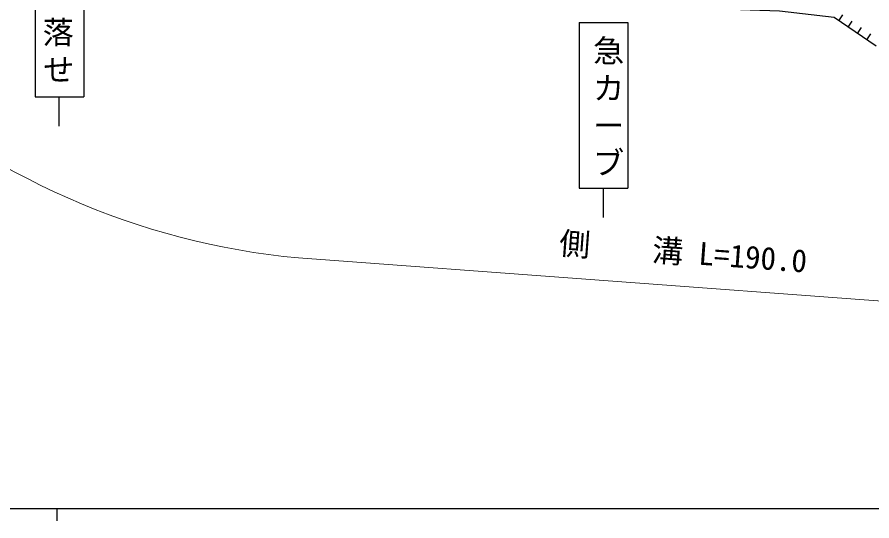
# Model space of a CAD drawing. Units: millimetres, scale not verified. Extents: x 40000 to 680000, y 20000 to 380000.
# Drawn here: x 164811 to 233582, y 204000 to 244494 of the extents above; entities that cross this region are included whole.
import ezdxf
from ezdxf.enums import TextEntityAlignment as Align

# ---------------------------------------------------------------- set-up
doc = ezdxf.new("R2010")
doc.units = ezdxf.units.MM
doc.header["$LTSCALE"] = 1000
for name, color, linetype, lineweight in [('M-BGD', 7, 'Continuous', 25), ('M-STR-HTXT', 7, 'Continuous', 13), ('M-STR-STRC', 7, 'Continuous', 25), ('M-TTL-BAND', 7, 'Continuous', 25)]:
    doc.layers.add(name, color=color, linetype=linetype, lineweight=lineweight)
doc.styles.add('@ＭＳ ゴシック', font='')
doc.styles.add('ＭＳ ゴシック', font='')
doc.styles.get('@ＭＳ ゴシック').set_extended_font_data('@MS Gothic')
doc.styles.get('ＭＳ ゴシック').set_extended_font_data('MS Gothic')

msp = doc.modelspace()

# ---------------------------------------------------------------- linework, layer by layer
at = {"layer": 'M-BGD'}
for p, q in [((230910, 244206), (231237, 244685)), ((231663, 243692), (231989, 244171)), ((232415, 243178), (232742, 243657)), ((233168, 242664), (233495, 243143))]:
    msp.add_line(p, q, dxfattribs=at)
msp.add_lwpolyline([(233921, 242151), (230533, 244462), (226149, 244981), (216703, 245299), (207456, 246934), (198129, 247890), (195089, 249335)], dxfattribs=at)
at = {"layer": 'M-STR-HTXT'}
msp.add_line((187443, 225137), (257984, 219909), dxfattribs=at)
msp.add_arc((193002, 284650), 59773, 227.74103, 264.66416, dxfattribs=at)
at = {"layer": 'M-STR-STRC'}
for p, q in [((166264, 251392), (166264, 238096)), ((170167, 251392), (170167, 238096)), ((210033, 244052), (213936, 244052)), ((210033, 244052), (210033, 230756)), ((213936, 244052), (213936, 230756)), ((166264, 238096), (170167, 238096)), ((168181, 238096), (168181, 235724)), ((210033, 230756), (213936, 230756)), ((211950, 230756), (211950, 228384))]:
    msp.add_line(p, q, dxfattribs=at)
at = {"layer": 'M-TTL-BAND'}
for p, q in [((40000, 205000), (579000, 205000)), ((168000, 205000), (168000, 204000))]:
    msp.add_line(p, q, dxfattribs=at)

# ---------------------------------------------------------------- texts
at = {"layer": 'M-STR-HTXT', "style": 'ＭＳ ゴシック'}
msp.add_text('側\u3000\u3000溝 L=190.0', height=1833, rotation=355.762, dxfattribs=at).set_placement((218288, 224148), align=Align.BOTTOM_CENTER)
at = {"layer": 'M-STR-STRC', "style": 'ＭＳ ゴシック'}
for s, p in [('落', (166870, 241803)), ('せ', (166910, 238803))]:
    msp.add_text(s, height=1833, dxfattribs=at).set_placement(p, align=Align.BOTTOM_LEFT)
at = {"layer": 'M-STR-STRC', "style": '@ＭＳ ゴシック'}
for s, p in [('急', (210901, 243060)), ('カ', (210901, 240060)), ('ー', (210901, 237060)), ('ブ', (210901, 234060))]:
    msp.add_text(s, height=1833, rotation=270, dxfattribs=at).set_placement(p, align=Align.BOTTOM_LEFT)

doc.saveas('drawing.dxf')
